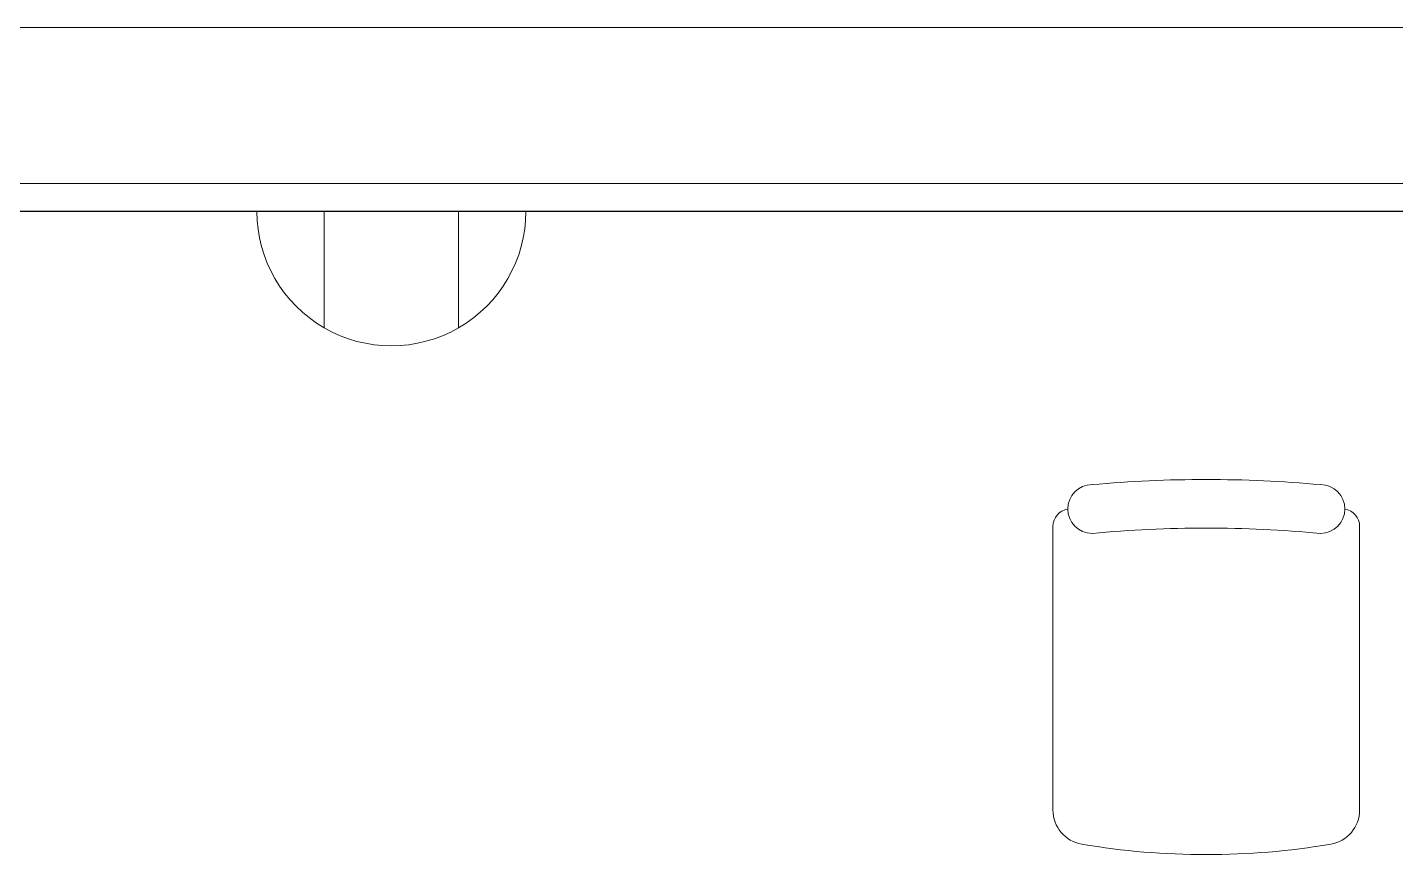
# Model space of a CAD drawing. Header units: metres. Extents: x 75097 to 220695, y -1557923 to -1361206.
# Drawn here: x 104012 to 105981, y -1398014 to -1396823 of the extents above; entities that cross this region are included whole.
import ezdxf

# ---------------------------------------------------------------- set-up
doc = ezdxf.new("R2010")
doc.units = ezdxf.units.M
doc.layers.get('0').update_dxf_attribs({"lineweight": 0})
doc.layers.add('A-100 - Copy$0$axes', color=8, linetype='Continuous')
doc.layers.add('PD-VENT', color=8, linetype='Continuous')
doc.layers.add('A-100 - Copy$0$Medical Equipment and Furniture', color=8, linetype='Continuous', lineweight=0)
doc.layers.add('A-100 - Copy$0$Walls', color=8, linetype='Continuous', lineweight=0)
doc.layers.add('E-POWR', color=7, linetype='Continuous', lineweight=9, true_color=0x4e7e3e)

# ---------------------------------------------------------------- blocks, each defined once
blk = doc.blocks.new('WALL OUTLET')
at = {"layer": 'E-POWR', "extrusion": (9.943985188764976e-05, 4.907407864795519e-07, 0.9999999950557376)}
for p, q in [((-193.4304136794672, 0.01263734116218984, 0.01923468558029609), (193.4304136794817, -0.01263734139502048, -0.01923468558029609)), ((-193.430413547394, 0.01263740309514105, 0.01923468450644653), (193.4304138115403, -0.01263727922923863, -0.019234686654146))]:
    blk.add_line(p, q, dxfattribs=at)
for points, elevation in [([(-96.71520713728118, 0.007879801793025413), (-96.70426286632348, 167.521971706554)], -1.060686635745434e-09), ([(96.71520723929038, -0.006318670697510483), (96.72615161227164, 167.5093343856481)], -1.060682118525502e-09)]:
    blk.add_lwpolyline(points, dxfattribs=dict(at, elevation=elevation))
blk.add_arc((1.320732887427738e-07, 6.193295173245693e-08, -1.060682440858634e-09), 193.4304150486375, 359.9962567094866, 179.9962567094867, dxfattribs=at)
blk = doc.blocks.new('A-100 - Copy$0$GF21021-P')
for p, q in [((-0.2206925752225288, 0.475630726151536), (-0.2206925752225288, 0.06749772800833401)), ((0.2204969616095695, 0.475630726151536), (0.2204969616095695, 0.06749772800833401))]:
    blk.add_line(p, q)
for centre, radius, start, end in [((-9.78068064796e-05, -0.5294775460317283), 1.069482816835118, 80.36711584007115, 99.63288415992884), ((-0.1706925752223469, 0.475630726151536), 0.05, 99.63288415992884, 180), ((0.1704969616093876, 0.475630726151536), 0.05, 0, 80.36711584007115), ((-0.1956925752219831, 0.06749772800833401), 0.025, 180, 261.4720758531163), ((-0.1642869922634418, 0.0424977280083283), 0.0351139560901341, 90, 270), ((-7.768512659999999e-07, 1.846735474005), 1.776735474005004, 264.6945553321432, 275.3052680112919), ((0.1640913786504825, 0.0424977280083283), 0.0351139560901341, 270, 90), ((0.1954969616090239, 0.06749772800833401), 0.025, 278.5279241468836, 0), ((0, 1.831363171441721), 1.831363171441721, 264.8532206013868, 275.1469821681449)]:
    blk.add_arc(centre, radius, start, end)
blk = doc.blocks.new('A-100 - Copy')
at = {"layer": 'A-100 - Copy$0$axes'}
blk.add_line((178940.3176320153, -1397087.690394059, -2.945141526211614e-07), (95650.83286348055, -1397087.690394059, -2.945141526211614e-07), dxfattribs=at)
at = {"layer": 'A-100 - Copy$0$Walls'}
for p, q in [((100575.3186228829, -1396822.689813331, -5.890273202524554e-07), (107548.2749688821, -1396822.689813331, -2.36187070109298)), ((100880.3186228829, -1397047.689813331, -5.890273202524554e-07), (107548.2749688821, -1397047.689813331, -2.36187070109298)), ((104470.7843232709, -1397047.689810428, 2.361868934011548), (107538.2749688821, -1397047.689803862, 2.361868934011548))]:
    blk.add_line(p, q, dxfattribs=at)
at = {"layer": 'A-100 - Copy$0$Medical Equipment and Furniture', "xscale": 1000, "yscale": 1000, "zscale": 1000, "rotation": 180}
blk.add_blockref('A-100 - Copy$0$GF21021-P', (105708.2391668018, -1397473.515890607, -0.945745903014815), dxfattribs=at)

msp = doc.modelspace()

# ---------------------------------------------------------------- block references
at = {"layer": 'PD-VENT', "color": 85, "xscale": -1, "rotation": 180}
msp.add_blockref('WALL OUTLET', (104536.1142017563, -1397087.690394059, -2.945141526211614e-07), dxfattribs=at)

# ---------------------------------------------------------------- next in the draw order: block references
msp.add_blockref('A-100 - Copy', (0, 0))

doc.saveas('drawing.dxf')
